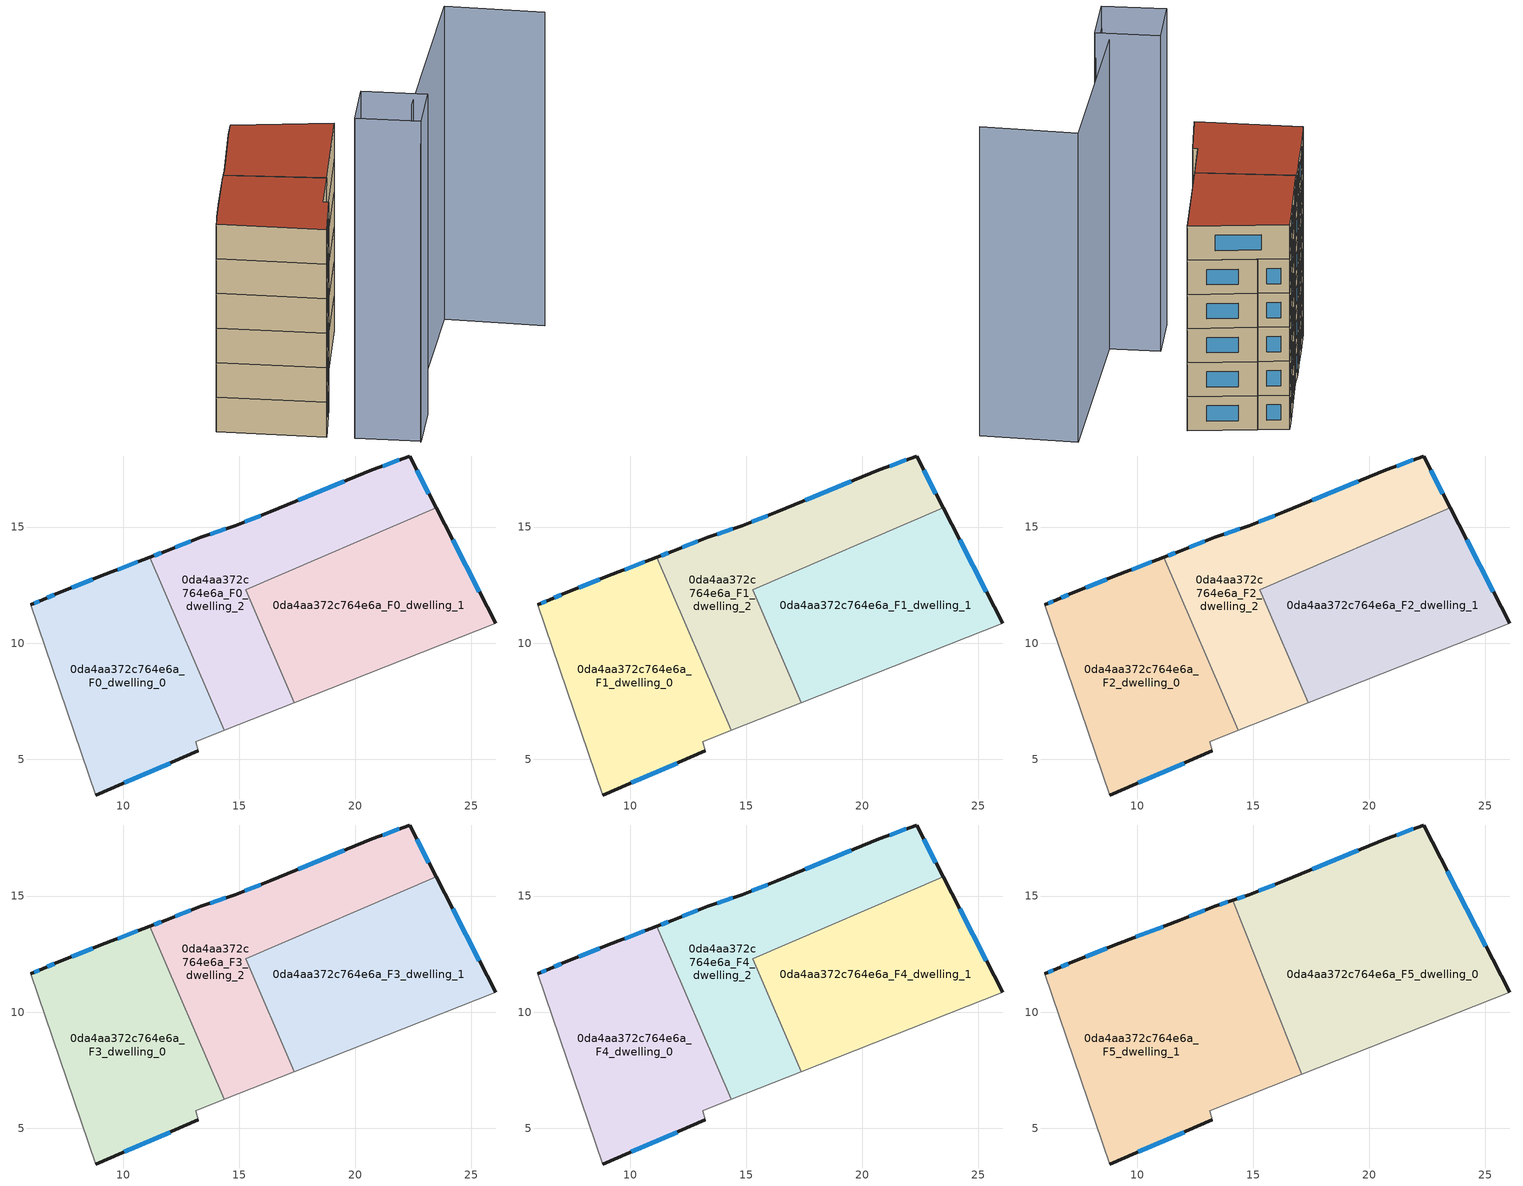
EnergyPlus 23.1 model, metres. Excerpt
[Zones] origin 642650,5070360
0da4aa372c764e6a_F0_dwelling_0
 floor ground (EU_floor_Construction): 11.14,13.7 14.35,6.24 13.13,5.76 13.23,5.36 8.82,3.46 6.02,11.66 6.52,11.86 7.22,12.16 9.23,12.96 z0
 wall outside (EU_wall_Construction): 11.14,13.7 9.23,12.96 7.22,12.16 6.52,11.86 6.02,11.66 / 8.82,3.46 13.23,5.36 z0:3
 wall to 0da4aa372c764e6a_F0_dwelling_2 (EU_wall_Construction): 14.35,6.24 11.14,13.7 z0:3
 wall adiabatic (EU_wall_Construction): 13.23,5.36 13.13,5.76 14.35,6.24 / 6.02,11.66 8.82,3.46 z0:3
 window (EU_Window_Construction): 10.61,13.5 9.75,13.17 / 10.03,3.98 12.01,4.83 / 6.39,11.81 6.16,11.72 / 7.03,12.08 6.72,11.94 / 8.68,12.74 7.77,12.38 z0.83:2.17
0da4aa372c764e6a_F0_dwelling_1
 floor ground (EU_floor_Construction): 23.49,15.82 26.04,10.86 17.36,7.43 15.27,12.29 z0
 wall outside (EU_wall_Construction): 26.04,10.86 23.49,15.82 z0:3
 wall adiabatic (EU_wall_Construction): 17.36,7.43 26.04,10.86 z0:3
 wall to 0da4aa372c764e6a_F0_dwelling_2 (EU_wall_Construction): 23.49,15.82 15.27,12.29 17.36,7.43 z0:3
 window (EU_Window_Construction): 25.33,12.22 24.19,14.46 z0.83:2.17
0da4aa372c764e6a_F0_dwelling_2
 floor ground (EU_floor_Construction): 22.34,18.06 23.49,15.82 15.27,12.29 17.36,7.43 14.35,6.24 11.14,13.7 11.83,13.96 13.33,14.56 14.83,15.06 16.33,15.66 20.73,17.46 z0
 wall outside (EU_wall_Construction): 23.49,15.82 22.34,18.06 20.73,17.46 16.33,15.66 14.83,15.06 13.33,14.56 11.83,13.96 11.14,13.7 z0:3
 wall adiabatic (EU_wall_Construction): 14.35,6.24 17.36,7.43 z0:3
 window (EU_Window_Construction): 14.42,14.92 13.74,14.7 / 15.92,15.5 15.24,15.23 / 19.52,16.97 17.54,16.16 / 21.9,17.9 21.18,17.63 / 23.17,16.44 22.65,17.45 / 11.64,13.89 11.33,13.77 / 12.92,14.4 12.24,14.13 z0.83:2.17
0da4aa372c764e6a_F1_dwelling_0
 floor to 0da4aa372c764e6a_F0_dwelling_0 (EU_floor_Construction): 11.14,13.7 14.35,6.24 13.13,5.76 13.23,5.36 8.82,3.46 6.02,11.66 6.52,11.86 7.22,12.16 9.23,12.96 z3
 wall outside (EU_wall_Construction): 11.14,13.7 9.23,12.96 7.22,12.16 6.52,11.86 6.02,11.66 / 8.82,3.46 13.23,5.36 z3:6
 wall to 0da4aa372c764e6a_F1_dwelling_2 (EU_wall_Construction): 14.35,6.24 11.14,13.7 z3:6
 wall adiabatic (EU_wall_Construction): 13.23,5.36 13.13,5.76 14.35,6.24 / 6.02,11.66 8.82,3.46 z3:6
 window (EU_Window_Construction): 10.61,13.5 9.75,13.17 / 10.03,3.98 12.01,4.83 / 6.39,11.81 6.16,11.72 / 7.03,12.08 6.72,11.94 / 8.68,12.74 7.77,12.38 z3.83:5.17
0da4aa372c764e6a_F1_dwelling_1
 floor to 0da4aa372c764e6a_F0_dwelling_1 (EU_floor_Construction): 23.49,15.82 26.04,10.86 17.36,7.43 15.27,12.29 z3
 wall outside (EU_wall_Construction): 26.04,10.86 23.49,15.82 z3:6
 wall adiabatic (EU_wall_Construction): 17.36,7.43 26.04,10.86 z3:6
 wall to 0da4aa372c764e6a_F1_dwelling_2 (EU_wall_Construction): 23.49,15.82 15.27,12.29 17.36,7.43 z3:6
 window (EU_Window_Construction): 25.33,12.22 24.19,14.46 z3.83:5.17
0da4aa372c764e6a_F1_dwelling_2
 floor to 0da4aa372c764e6a_F0_dwelling_2 (EU_floor_Construction): 22.34,18.06 23.49,15.82 15.27,12.29 17.36,7.43 14.35,6.24 11.14,13.7 11.83,13.96 13.33,14.56 14.83,15.06 16.33,15.66 20.73,17.46 z3
 wall outside (EU_wall_Construction): 23.49,15.82 22.34,18.06 20.73,17.46 16.33,15.66 14.83,15.06 13.33,14.56 11.83,13.96 11.14,13.7 z3:6
 wall adiabatic (EU_wall_Construction): 14.35,6.24 17.36,7.43 z3:6
 window (EU_Window_Construction): 14.42,14.92 13.74,14.7 / 15.92,15.5 15.24,15.23 / 19.52,16.97 17.54,16.16 / 21.9,17.9 21.18,17.63 / 23.17,16.44 22.65,17.45 / 11.64,13.89 11.33,13.77 / 12.92,14.4 12.24,14.13 z3.83:5.17
0da4aa372c764e6a_F2_dwelling_0
 floor to 0da4aa372c764e6a_F1_dwelling_0 (EU_floor_Construction): 11.14,13.7 14.35,6.24 13.13,5.76 13.23,5.36 8.82,3.46 6.02,11.66 6.52,11.86 7.22,12.16 9.23,12.96 z6
 wall outside (EU_wall_Construction): 11.14,13.7 9.23,12.96 7.22,12.16 6.52,11.86 6.02,11.66 / 8.82,3.46 13.23,5.36 z6:9
 wall to 0da4aa372c764e6a_F2_dwelling_2 (EU_wall_Construction): 14.35,6.24 11.14,13.7 z6:9
 wall adiabatic (EU_wall_Construction): 13.23,5.36 13.13,5.76 14.35,6.24 / 6.02,11.66 8.82,3.46 z6:9
 window (EU_Window_Construction): 10.61,13.5 9.75,13.17 / 10.03,3.98 12.01,4.83 / 6.39,11.81 6.16,11.72 / 7.03,12.08 6.72,11.94 / 8.68,12.74 7.77,12.38 z6.83:8.17
0da4aa372c764e6a_F2_dwelling_1
 floor to 0da4aa372c764e6a_F1_dwelling_1 (EU_floor_Construction): 23.49,15.82 26.04,10.86 17.36,7.43 15.27,12.29 z6
 wall outside (EU_wall_Construction): 26.04,10.86 23.49,15.82 z6:9
 wall adiabatic (EU_wall_Construction): 17.36,7.43 26.04,10.86 z6:9
 wall to 0da4aa372c764e6a_F2_dwelling_2 (EU_wall_Construction): 23.49,15.82 15.27,12.29 17.36,7.43 z6:9
 window (EU_Window_Construction): 25.33,12.22 24.19,14.46 z6.83:8.17
0da4aa372c764e6a_F2_dwelling_2
 floor to 0da4aa372c764e6a_F1_dwelling_2 (EU_floor_Construction): 22.34,18.06 23.49,15.82 15.27,12.29 17.36,7.43 14.35,6.24 11.14,13.7 11.83,13.96 13.33,14.56 14.83,15.06 16.33,15.66 20.73,17.46 z6
 wall outside (EU_wall_Construction): 23.49,15.82 22.34,18.06 20.73,17.46 16.33,15.66 14.83,15.06 13.33,14.56 11.83,13.96 11.14,13.7 z6:9
 wall adiabatic (EU_wall_Construction): 14.35,6.24 17.36,7.43 z6:9
 window (EU_Window_Construction): 14.42,14.92 13.74,14.7 / 15.92,15.5 15.24,15.23 / 19.52,16.97 17.54,16.16 / 21.9,17.9 21.18,17.63 / 23.17,16.44 22.65,17.45 / 11.64,13.89 11.33,13.77 / 12.92,14.4 12.24,14.13 z6.83:8.17
0da4aa372c764e6a_F3_dwelling_0
 floor to 0da4aa372c764e6a_F2_dwelling_0 (EU_floor_Construction): 11.14,13.7 14.35,6.24 13.13,5.76 13.23,5.36 8.82,3.46 6.02,11.66 6.52,11.86 7.22,12.16 9.23,12.96 z9
 wall outside (EU_wall_Construction): 11.14,13.7 9.23,12.96 7.22,12.16 6.52,11.86 6.02,11.66 / 8.82,3.46 13.23,5.36 z9:12
 wall to 0da4aa372c764e6a_F3_dwelling_2 (EU_wall_Construction): 14.35,6.24 11.14,13.7 z9:12
 wall adiabatic (EU_wall_Construction): 13.23,5.36 13.13,5.76 14.35,6.24 / 6.02,11.66 8.82,3.46 z9:12
 window (EU_Window_Construction): 10.61,13.5 9.75,13.17 / 10.03,3.98 12.01,4.83 / 6.39,11.81 6.16,11.72 / 7.03,12.08 6.72,11.94 / 8.68,12.74 7.77,12.38 z9.83:11.17
0da4aa372c764e6a_F3_dwelling_1
 floor to 0da4aa372c764e6a_F2_dwelling_1 (EU_floor_Construction): 23.49,15.82 26.04,10.86 17.36,7.43 15.27,12.29 z9
 wall outside (EU_wall_Construction): 26.04,10.86 23.49,15.82 z9:12
 wall adiabatic (EU_wall_Construction): 17.36,7.43 26.04,10.86 z9:12
 wall to 0da4aa372c764e6a_F3_dwelling_2 (EU_wall_Construction): 23.49,15.82 15.27,12.29 17.36,7.43 z9:12
 window (EU_Window_Construction): 25.33,12.22 24.19,14.46 z9.83:11.17
0da4aa372c764e6a_F3_dwelling_2
 floor to 0da4aa372c764e6a_F2_dwelling_2 (EU_floor_Construction): 22.34,18.06 23.49,15.82 15.27,12.29 17.36,7.43 14.35,6.24 11.14,13.7 11.83,13.96 13.33,14.56 14.83,15.06 16.33,15.66 20.73,17.46 z9
 wall outside (EU_wall_Construction): 23.49,15.82 22.34,18.06 20.73,17.46 16.33,15.66 14.83,15.06 13.33,14.56 11.83,13.96 11.14,13.7 z9:12
 wall adiabatic (EU_wall_Construction): 14.35,6.24 17.36,7.43 z9:12
 window (EU_Window_Construction): 14.42,14.92 13.74,14.7 / 15.92,15.5 15.24,15.23 / 19.52,16.97 17.54,16.16 / 21.9,17.9 21.18,17.63 / 23.17,16.44 22.65,17.45 / 11.64,13.89 11.33,13.77 / 12.92,14.4 12.24,14.13 z9.83:11.17
0da4aa372c764e6a_F4_dwelling_0
 floor to 0da4aa372c764e6a_F3_dwelling_0 (EU_floor_Construction): 11.14,13.7 14.35,6.24 13.13,5.76 13.23,5.36 8.82,3.46 6.02,11.66 6.52,11.86 7.22,12.16 9.23,12.96 z12
 wall outside (EU_wall_Construction): 11.14,13.7 9.23,12.96 7.22,12.16 6.52,11.86 6.02,11.66 / 8.82,3.46 13.23,5.36 z12:15
 wall to 0da4aa372c764e6a_F4_dwelling_2 (EU_wall_Construction): 14.35,6.24 11.14,13.7 z12:15
 wall adiabatic (EU_wall_Construction): 13.23,5.36 13.13,5.76 14.35,6.24 / 6.02,11.66 8.82,3.46 z12:15
 window (EU_Window_Construction): 10.61,13.5 9.75,13.17 / 10.03,3.98 12.01,4.83 / 6.39,11.81 6.16,11.72 / 7.03,12.08 6.72,11.94 / 8.68,12.74 7.77,12.38 z12.83:14.17
0da4aa372c764e6a_F4_dwelling_1
 floor to 0da4aa372c764e6a_F3_dwelling_1 (EU_floor_Construction): 23.49,15.82 26.04,10.86 17.36,7.43 15.27,12.29 z12
 wall outside (EU_wall_Construction): 26.04,10.86 23.49,15.82 z12:15
 wall adiabatic (EU_wall_Construction): 17.36,7.43 26.04,10.86 z12:15
 wall to 0da4aa372c764e6a_F4_dwelling_2 (EU_wall_Construction): 23.49,15.82 15.27,12.29 17.36,7.43 z12:15
 window (EU_Window_Construction): 25.33,12.22 24.19,14.46 z12.83:14.17
0da4aa372c764e6a_F4_dwelling_2
 floor to 0da4aa372c764e6a_F3_dwelling_2 (EU_floor_Construction): 22.34,18.06 23.49,15.82 15.27,12.29 17.36,7.43 14.35,6.24 11.14,13.7 11.83,13.96 13.33,14.56 14.83,15.06 16.33,15.66 20.73,17.46 z12
 wall outside (EU_wall_Construction): 23.49,15.82 22.34,18.06 20.73,17.46 16.33,15.66 14.83,15.06 13.33,14.56 11.83,13.96 11.14,13.7 z12:15
 wall adiabatic (EU_wall_Construction): 14.35,6.24 17.36,7.43 z12:15
 window (EU_Window_Construction): 14.42,14.92 13.74,14.7 / 15.92,15.5 15.24,15.23 / 19.52,16.97 17.54,16.16 / 21.9,17.9 21.18,17.63 / 23.17,16.44 22.65,17.45 / 11.64,13.89 11.33,13.77 / 12.92,14.4 12.24,14.13 z12.83:14.17
0da4aa372c764e6a_F5_dwelling_0
 floor to 0da4aa372c764e6a_F4_dwelling_1 (EU_floor_Construction): 23.49,15.82 26.04,10.86 17.36,7.43 15.27,12.29 z15
 floor to 0da4aa372c764e6a_F4_dwelling_2 (EU_floor_Construction): 22.34,18.06 23.49,15.82 15.27,12.29 17.36,7.43 17.08,7.32 14.12,14.82 14.83,15.06 16.33,15.66 20.73,17.46 z15
 wall outside (EU_wall_Construction): 26.04,10.86 22.34,18.06 20.73,17.46 16.33,15.66 14.83,15.06 14.11,14.82 z15:18
 wall adiabatic (EU_wall_Construction): 17.08,7.32 26.04,10.86 z15:18
 wall to 0da4aa372c764e6a_F5_dwelling_1 (EU_wall_Construction): 14.11,14.82 17.08,7.32 z15:18
 window (EU_Window_Construction): 25.02,12.84 23.35,16.08 / 14.63,15 14.31,14.89 / 15.92,15.5 15.24,15.23 / 19.52,16.97 17.54,16.16 / 21.9,17.9 21.18,17.63 z15.83:17.17
 roof outside (EU_roof_Construction): 26.04,10.86 22.34,18.06 20.73,17.46 16.33,15.66 14.83,15.06 14.11,14.82 17.08,7.32 z18
0da4aa372c764e6a_F5_dwelling_1
 floor to 0da4aa372c764e6a_F4_dwelling_0 (EU_floor_Construction): 11.14,13.7 14.35,6.24 13.13,5.76 13.23,5.36 8.82,3.46 6.02,11.66 6.52,11.86 7.22,12.16 9.23,12.96 z15
 floor to 0da4aa372c764e6a_F4_dwelling_2 (EU_floor_Construction): 14.12,14.82 17.08,7.32 14.35,6.24 11.14,13.7 11.83,13.96 13.33,14.56 z15
 wall outside (EU_wall_Construction): 14.11,14.82 13.33,14.56 11.83,13.96 9.23,12.96 7.22,12.16 6.52,11.86 6.02,11.66 / 8.82,3.46 13.23,5.36 z15:18
 wall adiabatic (EU_wall_Construction): 13.23,5.36 13.13,5.76 17.08,7.32 / 6.02,11.66 8.82,3.46 z15:18
 window (EU_Window_Construction): 7.03,12.08 6.72,11.94 / 8.68,12.74 7.77,12.38 / 11.11,13.69 9.94,13.24 / 12.92,14.4 12.24,14.13 / 13.9,14.75 13.55,14.63 / 10.03,3.98 12.01,4.83 / 6.39,11.81 6.16,11.72 z15.83:17.17
 roof outside (EU_roof_Construction): 17.08,7.32 14.11,14.82 13.33,14.56 11.83,13.96 9.23,12.96 7.22,12.16 6.52,11.86 6.02,11.66 8.82,3.46 13.23,5.36 13.13,5.76 z18
shading: 11.12,-3.54 15.63,-1.95 z0:25.8; 14.65,-1.12 31.48,3.91 / 31.48,3.91 33.74,-3.66 z0:27.2; 11.22,-3.55 9.51,1.38 / 9.51,1.38 14.03,2.95 / 14.03,2.95 15.74,-1.98 / 15.74,-1.98 11.22,-3.55 z0:27.8
[Building]
EU S2 Campaign: North Axis=0; Terrain=City; Solar Distribution=FullExterior
[Site:Location]
Lyon-Bron: Latitude=45.75; Longitude=5; Time Zone=1; Elevation=198
[SizingPeriod:WeatherFileDays]
AnnualSizingPeriod: Begin Month=1; Begin Day of Month=1; End Month=12; End Day of Month=31; Day of Week for Start Day=Monday; Use Weather File Daylight Saving Period=No; Use Weather File Rain and Snow Indicators=No
[MATERIAL]
EU_InternalMass_Material: Roughness=MediumRough; Thickness=0.1; Conductivity=1; Density=1800; Specific Heat=900; Thermal Absorptance=0.9; Solar Absorptance=0.7; Visible Absorptance=0.7
[MATERIAL:NOMASS] Roughness=MediumRough; Thermal Absorptance=0.9; Solar Absorptance=0.7; Visible Absorptance=0.7
Name | Thermal Resistance
EU_wall_NoMass | 0.87146
EU_roof_NoMass | 0.842276
EU_floor_NoMass | 0.496999
[WINDOWMATERIAL:SIMPLEGLAZINGSYSTEM]
EU_Window_SimpleGlazing: UFactor=2.2525; Solar Heat Gain Coefficient=0.76; Visible Transmittance=0.76
[CONSTRUCTION]
EU_wall_Construction: EU_wall_NoMass
EU_roof_Construction: EU_roof_NoMass
EU_floor_Construction: EU_floor_NoMass
EU_Window_Construction: EU_Window_SimpleGlazing
EU_InternalMass_Construction: EU_InternalMass_Material
[ZONE] Type=1; Multiplier=1; Ceiling Height=autocalculate; Floor Area=autocalculate; Part of Total Floor Area=Yes
Name | Volume
0da4aa372c764e6a_F0_dwelling_0; 0da4aa372c764e6a_F1_dwelling_0; 0da4aa372c764e6a_F2_dwelling_0; 0da4aa372c764e6a_F3_dwelling_0; 0da4aa372c764e6a_F4_dwelling_0; 0da4aa372c764e6a_F0_dwelling_2; 0da4aa372c764e6a_F1_dwelling_2; 0da4aa372c764e6a_F2_dwelling_2; 0da4aa372c764e6a_F3_dwelling_2; 0da4aa372c764e6a_F4_dwelling_2 | 148.827
0da4aa372c764e6a_F5_dwelling_0 | 223.245
0da4aa372c764e6a_F0_dwelling_1; 0da4aa372c764e6a_F1_dwelling_1; 0da4aa372c764e6a_F2_dwelling_1; 0da4aa372c764e6a_F3_dwelling_1; 0da4aa372c764e6a_F4_dwelling_1 | 148.826
0da4aa372c764e6a_F5_dwelling_1 | 223.244
[INTERNALMASS] Construction=EU_InternalMass_Construction
Name | Zone or ZoneList | Surface Area
0da4aa372c764e6a_F0_dwelling_0_EU_InternalMass | 0da4aa372c764e6a_F0_dwelling_0 | 49.6079
0da4aa372c764e6a_F0_dwelling_1_EU_InternalMass | 0da4aa372c764e6a_F0_dwelling_1 | 49.6071
0da4aa372c764e6a_F0_dwelling_2_EU_InternalMass | 0da4aa372c764e6a_F0_dwelling_2 | 49.6094
0da4aa372c764e6a_F1_dwelling_0_EU_InternalMass | 0da4aa372c764e6a_F1_dwelling_0 | 49.6079
0da4aa372c764e6a_F1_dwelling_1_EU_InternalMass | 0da4aa372c764e6a_F1_dwelling_1 | 49.6071
0da4aa372c764e6a_F1_dwelling_2_EU_InternalMass | 0da4aa372c764e6a_F1_dwelling_2 | 49.6094
0da4aa372c764e6a_F2_dwelling_0_EU_InternalMass | 0da4aa372c764e6a_F2_dwelling_0 | 49.6079
0da4aa372c764e6a_F2_dwelling_1_EU_InternalMass | 0da4aa372c764e6a_F2_dwelling_1 | 49.6071
0da4aa372c764e6a_F2_dwelling_2_EU_InternalMass | 0da4aa372c764e6a_F2_dwelling_2 | 49.6094
0da4aa372c764e6a_F3_dwelling_0_EU_InternalMass | 0da4aa372c764e6a_F3_dwelling_0 | 49.6079
0da4aa372c764e6a_F3_dwelling_1_EU_InternalMass | 0da4aa372c764e6a_F3_dwelling_1 | 49.6071
0da4aa372c764e6a_F3_dwelling_2_EU_InternalMass | 0da4aa372c764e6a_F3_dwelling_2 | 49.6094
0da4aa372c764e6a_F4_dwelling_0_EU_InternalMass | 0da4aa372c764e6a_F4_dwelling_0 | 49.6079
0da4aa372c764e6a_F4_dwelling_1_EU_InternalMass | 0da4aa372c764e6a_F4_dwelling_1 | 49.6071
0da4aa372c764e6a_F4_dwelling_2_EU_InternalMass | 0da4aa372c764e6a_F4_dwelling_2 | 49.6094
0da4aa372c764e6a_F5_dwelling_0_EU_InternalMass | 0da4aa372c764e6a_F5_dwelling_0 | 74.4146
0da4aa372c764e6a_F5_dwelling_1_EU_InternalMass | 0da4aa372c764e6a_F5_dwelling_1 | 74.4144
[OTHEREQUIPMENT] Fuel Type=Electricity; Design Level Calculation Method=Watts/Area; Power per Zone Floor Area=1; Fraction Latent=0; Fraction Radiant=0; Fraction Lost=0; Carbon Dioxide Generation Rate=0; EndUse Subcategory=EU_Step8_InternalGains
Name | Zone or ZoneList or Space or SpaceList | Schedule
EU_Step8_InternalGain_0da4aa372c764e6a_F0_dwelling_0_f000 | 0da4aa372c764e6a_F0_dwelling_0 | EU_Step8_GainSchedule_0da4aa372c764e6a_F0_dwelling_0_f000
EU_Step8_InternalGain_0da4aa372c764e6a_F0_dwelling_1_f000 | 0da4aa372c764e6a_F0_dwelling_1 | EU_Step8_GainSchedule_0da4aa372c764e6a_F0_dwelling_1_f000
EU_Step8_InternalGain_0da4aa372c764e6a_F0_dwelling_2_f000 | 0da4aa372c764e6a_F0_dwelling_2 | EU_Step8_GainSchedule_0da4aa372c764e6a_F0_dwelling_2_f000
EU_Step8_InternalGain_0da4aa372c764e6a_F1_dwelling_0_f000 | 0da4aa372c764e6a_F1_dwelling_0 | EU_Step8_GainSchedule_0da4aa372c764e6a_F1_dwelling_0_f000
EU_Step8_InternalGain_0da4aa372c764e6a_F1_dwelling_1_f000 | 0da4aa372c764e6a_F1_dwelling_1 | EU_Step8_GainSchedule_0da4aa372c764e6a_F1_dwelling_1_f000
EU_Step8_InternalGain_0da4aa372c764e6a_F1_dwelling_2_f000 | 0da4aa372c764e6a_F1_dwelling_2 | EU_Step8_GainSchedule_0da4aa372c764e6a_F1_dwelling_2_f000
EU_Step8_InternalGain_0da4aa372c764e6a_F2_dwelling_0_f000 | 0da4aa372c764e6a_F2_dwelling_0 | EU_Step8_GainSchedule_0da4aa372c764e6a_F2_dwelling_0_f000
EU_Step8_InternalGain_0da4aa372c764e6a_F2_dwelling_1_f000 | 0da4aa372c764e6a_F2_dwelling_1 | EU_Step8_GainSchedule_0da4aa372c764e6a_F2_dwelling_1_f000
EU_Step8_InternalGain_0da4aa372c764e6a_F2_dwelling_2_f000 | 0da4aa372c764e6a_F2_dwelling_2 | EU_Step8_GainSchedule_0da4aa372c764e6a_F2_dwelling_2_f000
EU_Step8_InternalGain_0da4aa372c764e6a_F3_dwelling_0_f000 | 0da4aa372c764e6a_F3_dwelling_0 | EU_Step8_GainSchedule_0da4aa372c764e6a_F3_dwelling_0_f000
EU_Step8_InternalGain_0da4aa372c764e6a_F3_dwelling_1_f000 | 0da4aa372c764e6a_F3_dwelling_1 | EU_Step8_GainSchedule_0da4aa372c764e6a_F3_dwelling_1_f000
EU_Step8_InternalGain_0da4aa372c764e6a_F3_dwelling_2_f000 | 0da4aa372c764e6a_F3_dwelling_2 | EU_Step8_GainSchedule_0da4aa372c764e6a_F3_dwelling_2_f000
EU_Step8_InternalGain_0da4aa372c764e6a_F4_dwelling_0_f000 | 0da4aa372c764e6a_F4_dwelling_0 | EU_Step8_GainSchedule_0da4aa372c764e6a_F4_dwelling_0_f000
EU_Step8_InternalGain_0da4aa372c764e6a_F4_dwelling_1_f000 | 0da4aa372c764e6a_F4_dwelling_1 | EU_Step8_GainSchedule_0da4aa372c764e6a_F4_dwelling_1_f000
EU_Step8_InternalGain_0da4aa372c764e6a_F4_dwelling_2_f000 | 0da4aa372c764e6a_F4_dwelling_2 | EU_Step8_GainSchedule_0da4aa372c764e6a_F4_dwelling_2_f000
EU_Step8_InternalGain_0da4aa372c764e6a_F5_dwelling_0_f000 | 0da4aa372c764e6a_F5_dwelling_0 | EU_Step8_GainSchedule_0da4aa372c764e6a_F5_dwelling_0_f000
EU_Step8_InternalGain_0da4aa372c764e6a_F5_dwelling_1_f000 | 0da4aa372c764e6a_F5_dwelling_1 | EU_Step8_GainSchedule_0da4aa372c764e6a_F5_dwelling_1_f000
[ZONEVENTILATION:DESIGNFLOWRATE] Schedule=EU_AlwaysOn; Design Flow Rate Calculation Method=AirChanges/Hour; Air Changes per Hour=0.425; Ventilation Type=Natural; Fan Pressure Rise=0; Fan Total Efficiency=1; Constant Term Coefficient=1; Temperature Term Coefficient=0; Velocity Term Coefficient=0; Velocity Squared Term Coefficient=0; Minimum Indoor Temperature=-100; Maximum Indoor Temperature=100; Delta Temperature=-100; Minimum Outdoor Temperature=-100; Maximum Outdoor Temperature=100; Maximum Wind Speed=40
Name | Zone or ZoneList or Space or SpaceList
EU_ConstantAir_0da4aa372c764e6a_F0_dwelling_0 | 0da4aa372c764e6a_F0_dwelling_0
EU_ConstantAir_0da4aa372c764e6a_F0_dwelling_1 | 0da4aa372c764e6a_F0_dwelling_1
EU_ConstantAir_0da4aa372c764e6a_F0_dwelling_2 | 0da4aa372c764e6a_F0_dwelling_2
EU_ConstantAir_0da4aa372c764e6a_F1_dwelling_0 | 0da4aa372c764e6a_F1_dwelling_0
EU_ConstantAir_0da4aa372c764e6a_F1_dwelling_1 | 0da4aa372c764e6a_F1_dwelling_1
EU_ConstantAir_0da4aa372c764e6a_F1_dwelling_2 | 0da4aa372c764e6a_F1_dwelling_2
EU_ConstantAir_0da4aa372c764e6a_F2_dwelling_0 | 0da4aa372c764e6a_F2_dwelling_0
EU_ConstantAir_0da4aa372c764e6a_F2_dwelling_1 | 0da4aa372c764e6a_F2_dwelling_1
EU_ConstantAir_0da4aa372c764e6a_F2_dwelling_2 | 0da4aa372c764e6a_F2_dwelling_2
EU_ConstantAir_0da4aa372c764e6a_F3_dwelling_0 | 0da4aa372c764e6a_F3_dwelling_0
EU_ConstantAir_0da4aa372c764e6a_F3_dwelling_1 | 0da4aa372c764e6a_F3_dwelling_1
EU_ConstantAir_0da4aa372c764e6a_F3_dwelling_2 | 0da4aa372c764e6a_F3_dwelling_2
EU_ConstantAir_0da4aa372c764e6a_F4_dwelling_0 | 0da4aa372c764e6a_F4_dwelling_0
EU_ConstantAir_0da4aa372c764e6a_F4_dwelling_1 | 0da4aa372c764e6a_F4_dwelling_1
EU_ConstantAir_0da4aa372c764e6a_F4_dwelling_2 | 0da4aa372c764e6a_F4_dwelling_2
EU_ConstantAir_0da4aa372c764e6a_F5_dwelling_0 | 0da4aa372c764e6a_F5_dwelling_0
EU_ConstantAir_0da4aa372c764e6a_F5_dwelling_1 | 0da4aa372c764e6a_F5_dwelling_1
[HVACTEMPLATE:THERMOSTAT] Constant Heating Setpoint=20; Constant Cooling Setpoint=50
EU_HeatOnly_0da4aa372c764e6a_F0_dwelling_0; EU_HeatOnly_0da4aa372c764e6a_F0_dwelling_1; EU_HeatOnly_0da4aa372c764e6a_F0_dwelling_2; EU_HeatOnly_0da4aa372c764e6a_F1_dwelling_0; EU_HeatOnly_0da4aa372c764e6a_F1_dwelling_1; EU_HeatOnly_0da4aa372c764e6a_F1_dwelling_2; EU_HeatOnly_0da4aa372c764e6a_F2_dwelling_0; EU_HeatOnly_0da4aa372c764e6a_F2_dwelling_1; EU_HeatOnly_0da4aa372c764e6a_F2_dwelling_2; EU_HeatOnly_0da4aa372c764e6a_F3_dwelling_0; EU_HeatOnly_0da4aa372c764e6a_F3_dwelling_1; EU_HeatOnly_0da4aa372c764e6a_F3_dwelling_2; EU_HeatOnly_0da4aa372c764e6a_F4_dwelling_0; EU_HeatOnly_0da4aa372c764e6a_F4_dwelling_1; EU_HeatOnly_0da4aa372c764e6a_F4_dwelling_2; EU_HeatOnly_0da4aa372c764e6a_F5_dwelling_0; EU_HeatOnly_0da4aa372c764e6a_F5_dwelling_1
[HVACTEMPLATE:ZONE:IDEALLOADSAIRSYSTEM] System Availability Schedule=EU_AlwaysOn; Maximum Heating Supply Air Temperature=50; Minimum Cooling Supply Air Temperature=13; Maximum Heating Supply Air Humidity Ratio=0.0156; Minimum Cooling Supply Air Humidity Ratio=0.0077; Heating Limit=NoLimit; Cooling Limit=NoLimit; Heating Availability Schedule=EU_AlwaysOn; Cooling Availability Schedule=EU_CoolingOff; Dehumidification Control Type=ConstantSensibleHeatRatio; Cooling Sensible Heat Ratio=0.7; Dehumidification Setpoint=60; Humidification Control Type=None; Humidification Setpoint=30; Outdoor Air Method=None; Outdoor Air Flow Rate per Person=0.00944; Outdoor Air Flow Rate per Zone Floor Area=0; Outdoor Air Flow Rate per Zone=0; Demand Controlled Ventilation Type=None; Outdoor Air Economizer Type=NoEconomizer; Heat Recovery Type=None; Sensible Heat Recovery Effectiveness=0.7; Latent Heat Recovery Effectiveness=0.65
Name | Template Thermostat
0da4aa372c764e6a_F0_dwelling_0 | EU_HeatOnly_0da4aa372c764e6a_F0_dwelling_0
0da4aa372c764e6a_F0_dwelling_1 | EU_HeatOnly_0da4aa372c764e6a_F0_dwelling_1
0da4aa372c764e6a_F0_dwelling_2 | EU_HeatOnly_0da4aa372c764e6a_F0_dwelling_2
0da4aa372c764e6a_F1_dwelling_0 | EU_HeatOnly_0da4aa372c764e6a_F1_dwelling_0
0da4aa372c764e6a_F1_dwelling_1 | EU_HeatOnly_0da4aa372c764e6a_F1_dwelling_1
0da4aa372c764e6a_F1_dwelling_2 | EU_HeatOnly_0da4aa372c764e6a_F1_dwelling_2
0da4aa372c764e6a_F2_dwelling_0 | EU_HeatOnly_0da4aa372c764e6a_F2_dwelling_0
0da4aa372c764e6a_F2_dwelling_1 | EU_HeatOnly_0da4aa372c764e6a_F2_dwelling_1
0da4aa372c764e6a_F2_dwelling_2 | EU_HeatOnly_0da4aa372c764e6a_F2_dwelling_2
0da4aa372c764e6a_F3_dwelling_0 | EU_HeatOnly_0da4aa372c764e6a_F3_dwelling_0
0da4aa372c764e6a_F3_dwelling_1 | EU_HeatOnly_0da4aa372c764e6a_F3_dwelling_1
0da4aa372c764e6a_F3_dwelling_2 | EU_HeatOnly_0da4aa372c764e6a_F3_dwelling_2
0da4aa372c764e6a_F4_dwelling_0 | EU_HeatOnly_0da4aa372c764e6a_F4_dwelling_0
0da4aa372c764e6a_F4_dwelling_1 | EU_HeatOnly_0da4aa372c764e6a_F4_dwelling_1
0da4aa372c764e6a_F4_dwelling_2 | EU_HeatOnly_0da4aa372c764e6a_F4_dwelling_2
0da4aa372c764e6a_F5_dwelling_0 | EU_HeatOnly_0da4aa372c764e6a_F5_dwelling_0
0da4aa372c764e6a_F5_dwelling_1 | EU_HeatOnly_0da4aa372c764e6a_F5_dwelling_1
[SIZING:ZONE] Zone Cooling Design Supply Air Temperature Input Method=SupplyAirTemperature; Zone Cooling Design Supply Air Temperature=13; Zone Heating Design Supply Air Temperature Input Method=SupplyAirTemperature; Zone Heating Design Supply Air Temperature=50; Zone Cooling Design Supply Air Humidity Ratio=0.008; Zone Heating Design Supply Air Humidity Ratio=0.008; Cooling Design Air Flow Method=DesignDay; Cooling Design Air Flow Rate=0; Cooling Minimum Air Flow per Zone Floor Area=0.000762; Cooling Minimum Air Flow=0; Cooling Minimum Air Flow Fraction=0.2; Heating Design Air Flow Method=DesignDay; Heating Design Air Flow Rate=0; Heating Maximum Air Flow per Zone Floor Area=0.002032; Heating Maximum Air Flow=0.141576; Heating Maximum Air Flow Fraction=0.3; Account for Dedicated Outdoor Air System=No; Dedicated Outdoor Air System Control Strategy=NeutralSupplyAir; Dedicated Outdoor Air Low Setpoint Temperature for Design=autosize; Dedicated Outdoor Air High Setpoint Temperature for Design=autosize; Zone Load Sizing Method=Sensible Load Only No Latent Load; Zone Latent Cooling Design Supply Air Humidity Ratio Input Method=HumidityRatioDifference; Zone Cooling Design Supply Air Humidity Ratio Difference=0.005; Zone Latent Heating Design Supply Air Humidity Ratio Input Method=HumidityRatioDifference; Zone Humidification Design Supply Air Humidity Ratio Difference=0.005
0da4aa372c764e6a_F0_dwelling_0; 0da4aa372c764e6a_F0_dwelling_1; 0da4aa372c764e6a_F0_dwelling_2; 0da4aa372c764e6a_F1_dwelling_0; 0da4aa372c764e6a_F1_dwelling_1; 0da4aa372c764e6a_F1_dwelling_2; 0da4aa372c764e6a_F2_dwelling_0; 0da4aa372c764e6a_F2_dwelling_1; 0da4aa372c764e6a_F2_dwelling_2; 0da4aa372c764e6a_F3_dwelling_0; 0da4aa372c764e6a_F3_dwelling_1; 0da4aa372c764e6a_F3_dwelling_2; 0da4aa372c764e6a_F4_dwelling_0; 0da4aa372c764e6a_F4_dwelling_1; 0da4aa372c764e6a_F4_dwelling_2; 0da4aa372c764e6a_F5_dwelling_0; 0da4aa372c764e6a_F5_dwelling_1
[SCHEDULE:CONSTANT]
Name | Hourly Value
EU_AlwaysOn | 1
EU_CoolingOff | 0
[SCHEDULE:FILE] Column Number=1; Rows to Skip at Top=0; Number of Hours of Data=8760; Column Separator=Comma; Interpolate to Timestep=No; Minutes per Item=60; Adjust Schedule for Daylight Savings=Yes
Name | File
EU_Step8_GainSchedule_0da4aa372c764e6a_F0_dwelling_0_f000 | ../../schedules/0da4aa372c764e6a/0da4aa372c764e6a_F0_dwelling_0_f000_gain.csv
EU_Step8_GainSchedule_0da4aa372c764e6a_F0_dwelling_1_f000 | ../../schedules/0da4aa372c764e6a/0da4aa372c764e6a_F0_dwelling_1_f000_gain.csv
EU_Step8_GainSchedule_0da4aa372c764e6a_F0_dwelling_2_f000 | ../../schedules/0da4aa372c764e6a/0da4aa372c764e6a_F0_dwelling_2_f000_gain.csv
EU_Step8_GainSchedule_0da4aa372c764e6a_F1_dwelling_0_f000 | ../../schedules/0da4aa372c764e6a/0da4aa372c764e6a_F1_dwelling_0_f000_gain.csv
EU_Step8_GainSchedule_0da4aa372c764e6a_F1_dwelling_1_f000 | ../../schedules/0da4aa372c764e6a/0da4aa372c764e6a_F1_dwelling_1_f000_gain.csv
EU_Step8_GainSchedule_0da4aa372c764e6a_F1_dwelling_2_f000 | ../../schedules/0da4aa372c764e6a/0da4aa372c764e6a_F1_dwelling_2_f000_gain.csv
EU_Step8_GainSchedule_0da4aa372c764e6a_F2_dwelling_0_f000 | ../../schedules/0da4aa372c764e6a/0da4aa372c764e6a_F2_dwelling_0_f000_gain.csv
EU_Step8_GainSchedule_0da4aa372c764e6a_F2_dwelling_1_f000 | ../../schedules/0da4aa372c764e6a/0da4aa372c764e6a_F2_dwelling_1_f000_gain.csv
EU_Step8_GainSchedule_0da4aa372c764e6a_F2_dwelling_2_f000 | ../../schedules/0da4aa372c764e6a/0da4aa372c764e6a_F2_dwelling_2_f000_gain.csv
EU_Step8_GainSchedule_0da4aa372c764e6a_F3_dwelling_0_f000 | ../../schedules/0da4aa372c764e6a/0da4aa372c764e6a_F3_dwelling_0_f000_gain.csv
EU_Step8_GainSchedule_0da4aa372c764e6a_F3_dwelling_1_f000 | ../../schedules/0da4aa372c764e6a/0da4aa372c764e6a_F3_dwelling_1_f000_gain.csv
EU_Step8_GainSchedule_0da4aa372c764e6a_F3_dwelling_2_f000 | ../../schedules/0da4aa372c764e6a/0da4aa372c764e6a_F3_dwelling_2_f000_gain.csv
EU_Step8_GainSchedule_0da4aa372c764e6a_F4_dwelling_0_f000 | ../../schedules/0da4aa372c764e6a/0da4aa372c764e6a_F4_dwelling_0_f000_gain.csv
EU_Step8_GainSchedule_0da4aa372c764e6a_F4_dwelling_1_f000 | ../../schedules/0da4aa372c764e6a/0da4aa372c764e6a_F4_dwelling_1_f000_gain.csv
EU_Step8_GainSchedule_0da4aa372c764e6a_F4_dwelling_2_f000 | ../../schedules/0da4aa372c764e6a/0da4aa372c764e6a_F4_dwelling_2_f000_gain.csv
EU_Step8_GainSchedule_0da4aa372c764e6a_F5_dwelling_0_f000 | ../../schedules/0da4aa372c764e6a/0da4aa372c764e6a_F5_dwelling_0_f000_gain.csv
EU_Step8_GainSchedule_0da4aa372c764e6a_F5_dwelling_1_f000 | ../../schedules/0da4aa372c764e6a/0da4aa372c764e6a_F5_dwelling_1_f000_gain.csv
